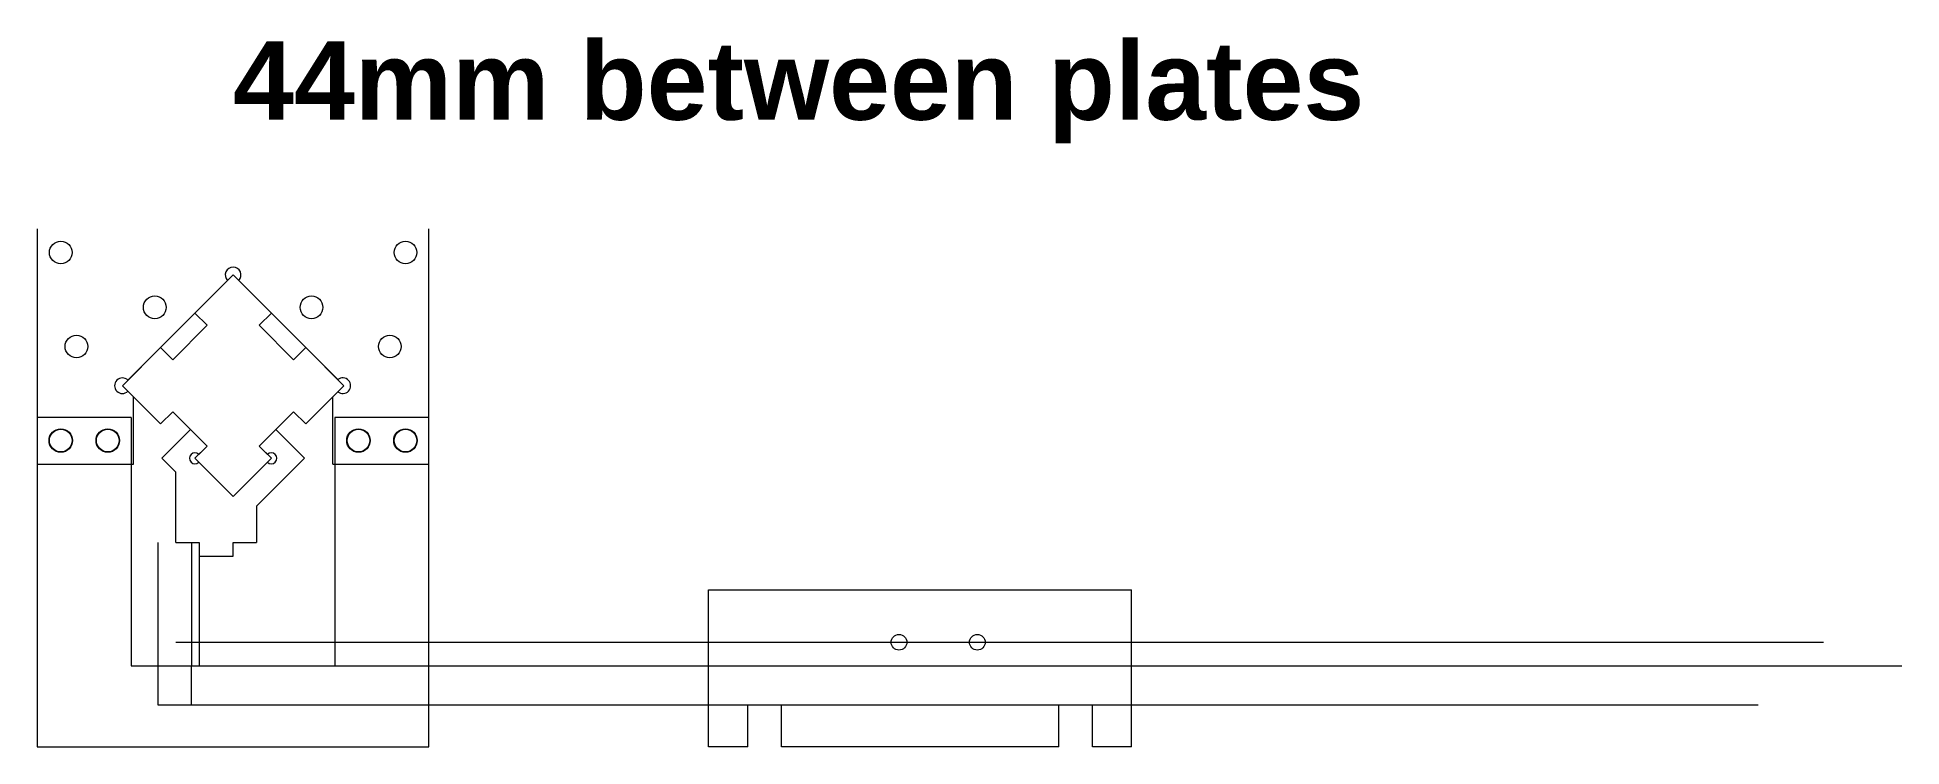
# Model space of a CAD drawing. Header units: millimetres. Extents: x -25 to 213, y -60 to 31.
import ezdxf

# ---------------------------------------------------------------- set-up
doc = ezdxf.new("R2010")
doc.units = ezdxf.units.MM
for name, color, linetype, lineweight, true_color in [('bskel', 5, 'Continuous', 0, 0x0000ff), ('cross', 253, 'Continuous', 0, 0xa0a0a4), ('crossplate', 178, 'Continuous', 0, 0x000000), ('mount', 1, 'Continuous', 0, 0xff0000), ('switchstop', 2, 'Continuous', 0, 0xffff00), ('testplate', 178, 'Continuous', 0, 0x000000)]:
    doc.layers.add(name, color=color, linetype=linetype, lineweight=lineweight, true_color=true_color)
doc.styles.add('textstyle0', font='')
doc.styles.get('textstyle0').set_extended_font_data('Liberation Sans', bold=True)

msp = doc.modelspace()

# ---------------------------------------------------------------- linework, layer by layer
at = {"layer": 'bskel'}
for p, q in [((-4.88, -4.67), (0, 0.21)), ((0, 0.21), (4.88, -4.67)), ((-3.32, -6.22), (-4.88, -4.67)), ((4.88, -4.67), (3.32, -6.22)), ((-7.71, -10.61), (-3.32, -6.22)), ((3.32, -6.22), (7.71, -10.61)), ((-14.14, -13.93), (-9.26, -9.05)), ((-9.26, -9.05), (-7.71, -10.61)), ((7.71, -10.61), (9.26, -9.05)), ((9.26, -9.05), (14.14, -13.93)), ((-9.26, -18.81), (-14.14, -13.93)), ((14.14, -13.93), (9.26, -18.81)), ((-7.71, -17.25), (-9.26, -18.81)), ((-3.32, -21.64), (-7.71, -17.25)), ((7.71, -17.25), (3.32, -21.64)), ((9.26, -18.81), (7.71, -17.25)), ((-4.88, -23.19), (-3.32, -21.64)), ((0, -28.07), (-4.88, -23.19)), ((4.88, -23.19), (0, -28.07)), ((3.32, -21.64), (4.88, -23.19))]:
    msp.add_line(p, q, dxfattribs=at)
at = {"layer": 'cross'}
for p, q in [((3, -46.67), (203, -46.67)), ((13, -49.67), (213, -49.67)), ((-5.33, -54.67), (194.67, -54.67))]:
    msp.add_line(p, q, dxfattribs=at)
at = {"layer": 'crossplate'}
for p, q in [((60.7, -60), (60.7, -40)), ((60.7, -40), (114.7, -40)), ((114.7, -60), (114.7, -40)), ((65.7, -60), (65.7, -54.67)), ((65.7, -54.67), (70, -54.67)), ((70, -60), (70, -54.67)), ((105.4, -60), (105.4, -54.67)), ((105.4, -54.67), (109.7, -54.67)), ((109.7, -60), (109.7, -54.67)), ((65.7, -60), (60.7, -60)), ((105.4, -60), (70, -60)), ((114.7, -60), (109.7, -60)), ((112.7, -60), (109.7, -60))]:
    msp.add_line(p, q, dxfattribs=at)
for centre in [(85, -46.67), (95, -46.67)]:
    msp.add_circle(centre, 1, dxfattribs=at)
at = {"layer": 'mount'}
for p, q in [((-25, 6.07), (-25, -23.93)), ((25, -23.93), (25, 6.07)), ((-0.71, -0.49), (-13.44, -13.22)), ((0.71, -0.49), (13.37, -13.15)), ((-13.44, -14.64), (-12.73, -15.34)), ((-12.73, -23.93), (-12.73, -15.34)), ((13.37, -14.7), (12.73, -15.34)), ((12.73, -23.93), (12.73, -15.34)), ((-25, -23.93), (-12.73, -23.93)), ((12.73, -23.93), (25, -23.93))]:
    msp.add_line(p, q, dxfattribs=at)
for centre in [(-22, 3.07), (22, 3.07), (-10, -3.93), (10, -3.93), (-20, -8.93), (20, -8.93), (-22, -20.93), (-16, -20.93), (16, -20.93), (22, -20.93)]:
    msp.add_circle(centre, 1.45, dxfattribs=at)
for centre, start, end in [((0, 0.21), 315, 225), ((-14.14, -13.93), 45, 315), ((14, -13.93), 230.7683, 129.2317)]:
    msp.add_arc(centre, 1, start, end, dxfattribs=at)
at = {"layer": 'switchstop'}
for p, q in [((-5.44, -19.52), (-9.12, -23.19)), ((-5.44, -19.52), (-3.32, -21.64)), ((3.32, -21.64), (5.44, -19.52)), ((9.12, -23.19), (5.44, -19.52)), ((-7.33, -24.98), (-9.12, -23.19)), ((-3.32, -21.64), (-4.38, -22.7)), ((0, -28.07), (-4.38, -23.69)), ((4.38, -23.69), (0, -28.07)), ((3, -29.31), (9.12, -23.19)), ((3.32, -21.64), (4.38, -22.7)), ((-7.33, -33.93), (-7.33, -24.98)), ((3, -29.31), (3, -33.93)), ((-9.63, -33.93), (-9.63, -49.67)), ((-7.33, -33.93), (-4.33, -33.93)), ((-5.33, -33.93), (-5.33, -49.67)), ((-4.33, -33.93), (-4.33, -49.67)), ((-4.33, -35.67), (0, -35.67)), ((0, -33.93), (3, -33.93)), ((0, -35.67), (0, -33.93)), ((-7.33, -46.67), (3, -46.67)), ((-9.63, -49.67), (-5.33, -49.67)), ((-5.33, -49.67), (0, -49.67))]:
    msp.add_line(p, q, dxfattribs=at)
for centre, start, end in [((-4.88, -23.19), 45, 315), ((4.88, -23.19), 225, 135)]:
    msp.add_arc(centre, 0.7, start, end, dxfattribs=at)
at = {"layer": 'testplate'}
for p, q in [((-13, -18), (-25, -18)), ((-25, -18), (-25, -60)), ((-13, -18), (-13, -49.67)), ((25, -18), (13, -18)), ((13, -18), (13, -49.67)), ((25, -60), (25, -18)), ((-13, -49.67), (-9.63, -49.67)), ((-9.63, -49.67), (-9.63, -54.67)), ((-5.33, -54.67), (-5.33, -49.67)), ((-5.33, -49.67), (13, -49.67)), ((-9.63, -54.67), (-5.33, -54.67)), ((-25, -60), (25, -60))]:
    msp.add_line(p, q, dxfattribs=at)
for centre in [(-22, -20.93), (-16, -20.93), (16, -20.93), (22, -20.93)]:
    msp.add_circle(centre, 1.5, dxfattribs=at)

# ---------------------------------------------------------------- texts
at = {"layer": 'bskel', "insert": (0, 30), "char_height": 10, "attachment_point": 1, "style": 'textstyle0'}
msp.add_mtext('44mm between plates', dxfattribs=at)

doc.saveas('drawing.dxf')
